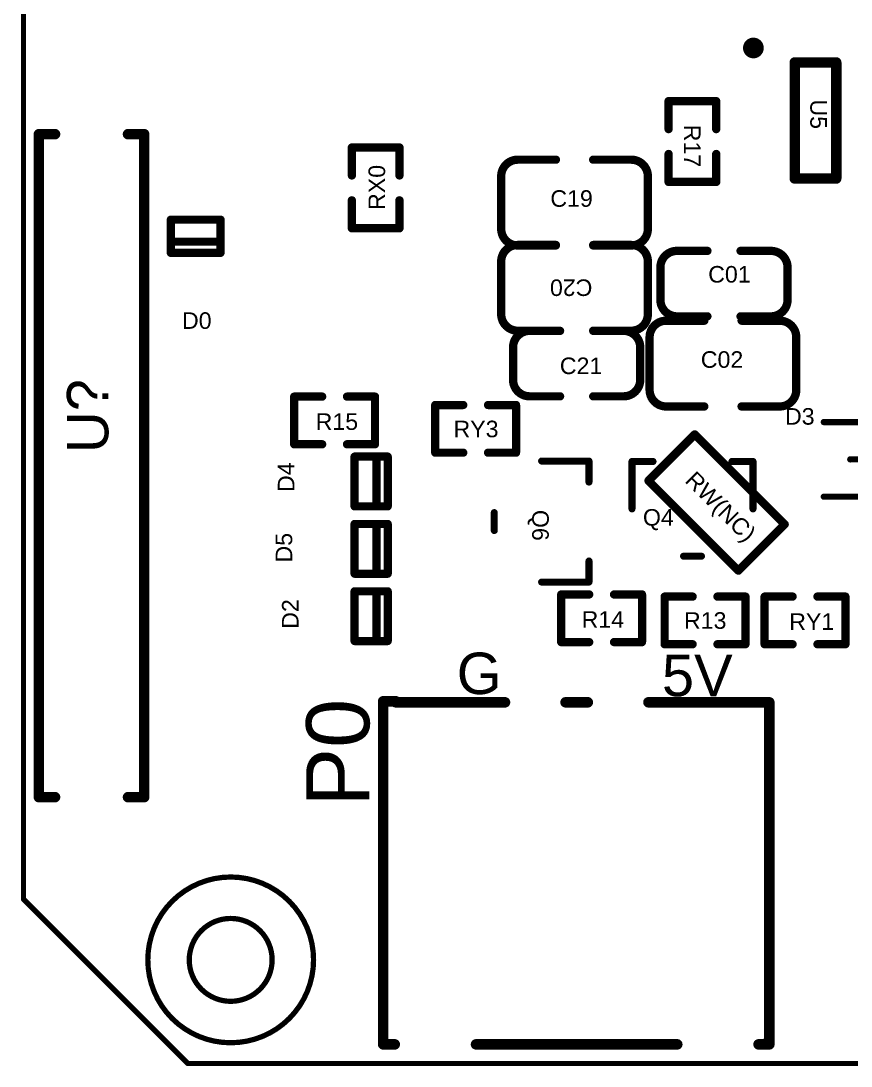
# Model space of a CAD drawing. Header units: millimetres. Extents: x 75.7 to 126.2, y 35 to 114.6.
# Drawn here: x 75.69 to 95.73, y 34.96 to 60.19 of the extents above; entities that cross this region are included whole.
import ezdxf

# ---------------------------------------------------------------- set-up
doc = ezdxf.new("R2010")
doc.units = ezdxf.units.MM
doc.layers.add('KeepOutLayer', color=6, linetype='Continuous')
doc.layers.add('TopOverlay', color=2, linetype='Continuous')
doc.styles.add('Arial', font='arial.ttf', dxfattribs={"height": 0.2})

# ---------------------------------------------------------------- blocks, each defined once
blk = doc.blocks.new('LC_0402_R_1')
at = {"layer": 'TopOverlay', "const_width": 0.2}
for points in [[(-0.975, -0.575), (-0.975, 0.575)], [(-0.3, 0.575), (-0.975, 0.575)], [(0.975, 0.575), (0.3, 0.575)], [(0.975, -0.575), (0.975, 0.575)], [(-0.3, -0.575), (-0.975, -0.575)], [(0.975, -0.575), (0.3, -0.575)]]:
    blk.add_lwpolyline(points, dxfattribs=at)
at = {"layer": 'TopOverlay', "const_width": 0.1}
for points in [[(-1.025, 0.575, 1), (-0.925, 0.575, 1)], [(-1.025, 0.575, 1), (-0.925, 0.575, 1)], [(-0.35, 0.575, 1), (-0.25, 0.575, 1)], [(0.25, 0.575, 1), (0.35, 0.575, 1)], [(0.925, 0.575, 1), (1.025, 0.575, 1)], [(0.925, 0.575, 1), (1.025, 0.575, 1)], [(-1.025, -0.575, 1), (-0.925, -0.575, 1)], [(-1.025, -0.575, 1), (-0.925, -0.575, 1)], [(-0.35, -0.575, 1), (-0.25, -0.575, 1)], [(0.25, -0.575, 1), (0.35, -0.575, 1)], [(0.925, -0.575, 1), (1.025, -0.575, 1)], [(0.925, -0.575, 1), (1.025, -0.575, 1)]]:
    blk.add_lwpolyline(points, format="xyb", close=True, dxfattribs=at)
blk = doc.blocks.new('LC_0603_L_2')
at = {"layer": 'TopOverlay', "const_width": 0.2}
for points in [[(-1.535, 0.79), (-1.535, -0.79)], [(1.535, 0.79), (-1.535, 0.79)], [(1.535, 0.79), (1.535, -0.79)], [(1.535, -0.79), (-1.535, -0.79)]]:
    blk.add_lwpolyline(points, dxfattribs=at)
at = {"layer": 'TopOverlay', "const_width": 0.1}
for points in [[(-1.585, 0.79, 1), (-1.485, 0.79, 1)], [(-1.585, 0.79, 1), (-1.485, 0.79, 1)], [(1.485, 0.79, 1), (1.585, 0.79, 1)], [(1.485, 0.79, 1), (1.585, 0.79, 1)], [(-1.585, -0.79, 1), (-1.485, -0.79, 1)], [(-1.585, -0.79, 1), (-1.485, -0.79, 1)], [(1.485, -0.79, 1), (1.585, -0.79, 1)], [(1.485, -0.79, 1), (1.585, -0.79, 1)]]:
    blk.add_lwpolyline(points, format="xyb", close=True, dxfattribs=at)
blk = doc.blocks.new('LC_SOT_23_5_8')
at = {"layer": 'TopOverlay', "const_width": 0.254}
for points in [[(-0.5, 1.4), (-0.5, -1.4)], [(0.5, 1.4), (-0.5, 1.4)], [(0.5, 1.4), (0.5, -1.4)], [(0.5, -1.4), (-0.5, -1.4)]]:
    blk.add_lwpolyline(points, dxfattribs=at)
at = {"layer": 'TopOverlay'}
for points, const_width in [([(-0.563, 1.4, 1), (-0.436, 1.4, 1)], 0.127), ([(-0.563, 1.4, 1), (-0.436, 1.4, 1)], 0.127), ([(0.437, 1.4, 1), (0.564, 1.4, 1)], 0.127), ([(0.437, 1.4, 1), (0.564, 1.4, 1)], 0.127), ([(-0.563, -1.4, 1), (-0.436, -1.4, 1)], 0.127), ([(-0.563, -1.4, 1), (-0.436, -1.4, 1)], 0.127), ([(0.437, -1.4, 1), (0.564, -1.4, 1)], 0.127), ([(0.437, -1.4, 1), (0.564, -1.4, 1)], 0.127), ([(1.625, -1.75, 1), (1.375, -1.75, 1)], 0.25), ([(1.313, -1.75, 1), (1.438, -1.75, 1)], 0.125), ([(1.563, -1.75, 1), (1.688, -1.75, 1)], 0.125)]:
    blk.add_lwpolyline(points, format="xyb", close=True, dxfattribs=dict(at, const_width=const_width))
blk = doc.blocks.new('LC_0402_R_27')
at = {"layer": 'TopOverlay', "const_width": 0.2}
for points in [[(-0.975, -0.575), (-0.975, 0.575)], [(-0.3, 0.575), (-0.975, 0.575)], [(0.975, 0.575), (0.3, 0.575)], [(0.975, -0.575), (0.975, 0.575)], [(-0.3, -0.575), (-0.975, -0.575)], [(0.975, -0.575), (0.3, -0.575)]]:
    blk.add_lwpolyline(points, dxfattribs=at)
at = {"layer": 'TopOverlay', "const_width": 0.1}
for points in [[(-1.025, 0.575, 1), (-0.925, 0.575, 1)], [(-1.025, 0.575, 1), (-0.925, 0.575, 1)], [(-0.35, 0.575, 1), (-0.25, 0.575, 1)], [(0.25, 0.575, 1), (0.35, 0.575, 1)], [(0.925, 0.575, 1), (1.025, 0.575, 1)], [(0.925, 0.575, 1), (1.025, 0.575, 1)], [(-1.025, -0.575, 1), (-0.925, -0.575, 1)], [(-1.025, -0.575, 1), (-0.925, -0.575, 1)], [(-0.35, -0.575, 1), (-0.25, -0.575, 1)], [(0.25, -0.575, 1), (0.35, -0.575, 1)], [(0.925, -0.575, 1), (1.025, -0.575, 1)], [(0.925, -0.575, 1), (1.025, -0.575, 1)]]:
    blk.add_lwpolyline(points, format="xyb", close=True, dxfattribs=at)
blk = doc.blocks.new('LC_0402_R_29')
at = {"layer": 'TopOverlay', "const_width": 0.2}
for points in [[(-0.975, -0.575), (-0.975, 0.575)], [(-0.975, 0.575), (-0.3, 0.575)], [(0.3, 0.575), (0.975, 0.575)], [(0.975, -0.575), (0.975, 0.575)], [(-0.975, -0.575), (-0.3, -0.575)], [(0.3, -0.575), (0.975, -0.575)]]:
    blk.add_lwpolyline(points, dxfattribs=at)
at = {"layer": 'TopOverlay', "const_width": 0.1}
for points in [[(-1.025, 0.575, 1), (-0.925, 0.575, 1)], [(-1.025, 0.575, 1), (-0.925, 0.575, 1)], [(-0.35, 0.575, 1), (-0.25, 0.575, 1)], [(0.25, 0.575, 1), (0.35, 0.575, 1)], [(0.925, 0.575, 1), (1.025, 0.575, 1)], [(0.925, 0.575, 1), (1.025, 0.575, 1)], [(-1.025, -0.575, 1), (-0.925, -0.575, 1)], [(-1.025, -0.575, 1), (-0.925, -0.575, 1)], [(-0.35, -0.575, 1), (-0.25, -0.575, 1)], [(0.25, -0.575, 1), (0.35, -0.575, 1)], [(0.925, -0.575, 1), (1.025, -0.575, 1)], [(0.925, -0.575, 1), (1.025, -0.575, 1)]]:
    blk.add_lwpolyline(points, format="xyb", close=True, dxfattribs=at)
blk = doc.blocks.new('LC_0402_R_30')
at = {"layer": 'TopOverlay', "const_width": 0.2}
for points in [[(-0.975, 0.575), (-0.975, -0.575)], [(-0.3, 0.575), (-0.975, 0.575)], [(0.975, 0.575), (0.3, 0.575)], [(0.975, 0.575), (0.975, -0.575)], [(-0.3, -0.575), (-0.975, -0.575)], [(0.975, -0.575), (0.3, -0.575)]]:
    blk.add_lwpolyline(points, dxfattribs=at)
at = {"layer": 'TopOverlay', "const_width": 0.1}
for points in [[(-1.025, 0.575, 1), (-0.925, 0.575, 1)], [(-1.025, 0.575, 1), (-0.925, 0.575, 1)], [(-0.35, 0.575, 1), (-0.25, 0.575, 1)], [(0.25, 0.575, 1), (0.35, 0.575, 1)], [(0.925, 0.575, 1), (1.025, 0.575, 1)], [(0.925, 0.575, 1), (1.025, 0.575, 1)], [(-1.025, -0.575, 1), (-0.925, -0.575, 1)], [(-1.025, -0.575, 1), (-0.925, -0.575, 1)], [(-0.35, -0.575, 1), (-0.25, -0.575, 1)], [(0.25, -0.575, 1), (0.35, -0.575, 1)], [(0.925, -0.575, 1), (1.025, -0.575, 1)], [(0.925, -0.575, 1), (1.025, -0.575, 1)]]:
    blk.add_lwpolyline(points, format="xyb", close=True, dxfattribs=at)
blk = doc.blocks.new('SOT_23___GDS_42')
at = {"layer": 'TopOverlay', "const_width": 0.17}
for points in [[(-1.458, 0), (-1.458, 1.143)], [(-1.458, 1.143), (-0.95, 1.143)], [(0.955, 1.143), (1.463, 1.143)], [(1.463, 0), (1.463, 1.143)], [(-0.213, -1.143), (0.218, -1.143)]]:
    blk.add_lwpolyline(points, dxfattribs=at)
at = {"layer": 'TopOverlay', "const_width": 0.085}
for points in [[(-1.501, 1.143, 1), (-1.416, 1.143, 1)], [(-1.501, 1.143, 1), (-1.416, 1.143, 1)], [(-0.993, 1.143, 1), (-0.908, 1.143, 1)], [(0.912, 1.143, 1), (0.997, 1.143, 1)], [(1.42, 1.143, 1), (1.505, 1.143, 1)], [(1.42, 1.143, 1), (1.505, 1.143, 1)], [(-1.501, 0, 1), (-1.416, 0, 1)], [(1.42, 0, 1), (1.505, 0, 1)], [(-0.256, -1.143, 1), (-0.171, -1.143, 1)], [(0.176, -1.143, 1), (0.261, -1.143, 1)]]:
    blk.add_lwpolyline(points, format="xyb", close=True, dxfattribs=at)
blk = doc.blocks.new('LC_SOD_323_51')
at = {"layer": 'TopOverlay', "const_width": 0.2}
for points in [[(0.4, 0.6), (-0.4, 0.6)], [(-0.4, 0.6), (-0.4, -0.6)], [(-0.13, 0.6), (-0.13, -0.6)], [(0.4, 0.6), (0.4, -0.6)], [(0.4, -0.6), (-0.4, -0.6)]]:
    blk.add_lwpolyline(points, dxfattribs=at)
at = {"layer": 'TopOverlay', "const_width": 0.1}
for points in [[(-0.45, 0.6, 1), (-0.35, 0.6, 1)], [(-0.45, 0.6, 1), (-0.35, 0.6, 1)], [(-0.18, 0.6, 1), (-0.08, 0.6, 1)], [(0.35, 0.6, 1), (0.45, 0.6, 1)], [(0.35, 0.6, 1), (0.45, 0.6, 1)], [(-0.45, -0.6, 1), (-0.35, -0.6, 1)], [(-0.45, -0.6, 1), (-0.35, -0.6, 1)], [(-0.18, -0.6, 1), (-0.08, -0.6, 1)], [(0.35, -0.6, 1), (0.45, -0.6, 1)], [(0.35, -0.6, 1), (0.45, -0.6, 1)]]:
    blk.add_lwpolyline(points, format="xyb", close=True, dxfattribs=at)
blk = doc.blocks.new('LC_SOD_323_52')
at = {"layer": 'TopOverlay', "const_width": 0.2}
for points in [[(0.4, 0.6), (-0.4, 0.6)], [(-0.4, 0.6), (-0.4, -0.6)], [(-0.13, 0.6), (-0.13, -0.6)], [(0.4, 0.6), (0.4, -0.6)], [(0.4, -0.6), (-0.4, -0.6)]]:
    blk.add_lwpolyline(points, dxfattribs=at)
at = {"layer": 'TopOverlay', "const_width": 0.1}
for points in [[(-0.45, 0.6, 1), (-0.35, 0.6, 1)], [(-0.45, 0.6, 1), (-0.35, 0.6, 1)], [(-0.18, 0.6, 1), (-0.08, 0.6, 1)], [(0.35, 0.6, 1), (0.45, 0.6, 1)], [(0.35, 0.6, 1), (0.45, 0.6, 1)], [(-0.45, -0.6, 1), (-0.35, -0.6, 1)], [(-0.45, -0.6, 1), (-0.35, -0.6, 1)], [(-0.18, -0.6, 1), (-0.08, -0.6, 1)], [(0.35, -0.6, 1), (0.45, -0.6, 1)], [(0.35, -0.6, 1), (0.45, -0.6, 1)]]:
    blk.add_lwpolyline(points, format="xyb", close=True, dxfattribs=at)
blk = doc.blocks.new('SDO123_53')
at = {"layer": 'TopOverlay', "const_width": 0.15}
for points in [[(-1.4, 0.9), (1.4, 0.9)], [(-0.254, 0.635), (0.254, 0.127)], [(-0.254, -0.254), (-0.254, 0.635)], [(0.381, -0.635), (0.381, 0.635)], [(-0.762, 0), (0.762, 0)], [(-0.254, -0.635), (0.254, -0.127)], [(-0.254, -0.635), (-0.254, -0.254)], [(-1.4, -0.9), (1.4, -0.9)]]:
    blk.add_lwpolyline(points, dxfattribs=at)
at = {"layer": 'TopOverlay', "const_width": 0.075}
for points in [[(-1.438, 0.9, 1), (-1.362, 0.9, 1)], [(1.362, 0.9, 1), (1.438, 0.9, 1)], [(-0.292, 0.635, 1), (-0.216, 0.635, 1)], [(-0.292, 0.635, 1), (-0.216, 0.635, 1)], [(0.343, 0.635, 1), (0.419, 0.635, 1)], [(-0.8, 0, 1), (-0.724, 0, 1)], [(0.216, 0.127, 1), (0.292, 0.127, 1)], [(0.724, 0, 1), (0.8, 0, 1)], [(-0.292, -0.254, 1), (-0.216, -0.254, 1)], [(-0.292, -0.254, 1), (-0.216, -0.254, 1)], [(0.216, -0.127, 1), (0.292, -0.127, 1)], [(-0.292, -0.635, 1), (-0.216, -0.635, 1)], [(-0.292, -0.635, 1), (-0.216, -0.635, 1)], [(0.343, -0.635, 1), (0.419, -0.635, 1)], [(-1.438, -0.9, 1), (-1.362, -0.9, 1)], [(1.362, -0.9, 1), (1.438, -0.9, 1)]]:
    blk.add_lwpolyline(points, format="xyb", close=True, dxfattribs=at)
blk = doc.blocks.new('LC_SOD_323_54')
at = {"layer": 'TopOverlay', "const_width": 0.2}
for points in [[(0.4, 0.6), (-0.4, 0.6)], [(-0.4, 0.6), (-0.4, -0.6)], [(-0.13, 0.6), (-0.13, -0.6)], [(0.4, 0.6), (0.4, -0.6)], [(0.4, -0.6), (-0.4, -0.6)]]:
    blk.add_lwpolyline(points, dxfattribs=at)
at = {"layer": 'TopOverlay', "const_width": 0.1}
for points in [[(-0.45, 0.6, 1), (-0.35, 0.6, 1)], [(-0.45, 0.6, 1), (-0.35, 0.6, 1)], [(-0.18, 0.6, 1), (-0.08, 0.6, 1)], [(0.35, 0.6, 1), (0.45, 0.6, 1)], [(0.35, 0.6, 1), (0.45, 0.6, 1)], [(-0.45, -0.6, 1), (-0.35, -0.6, 1)], [(-0.45, -0.6, 1), (-0.35, -0.6, 1)], [(-0.18, -0.6, 1), (-0.08, -0.6, 1)], [(0.35, -0.6, 1), (0.45, -0.6, 1)], [(0.35, -0.6, 1), (0.45, -0.6, 1)]]:
    blk.add_lwpolyline(points, format="xyb", close=True, dxfattribs=at)
blk = doc.blocks.new('LC_0603_C_69')
at = {"layer": 'TopOverlay', "const_width": 0.2}
for points in [[(-1.535, 0.39, -0.414213), (-1.135, 0.79)], [(1.135, 0.79, -0.414213), (1.535, 0.39)], [(-1.135, -0.79, -0.414213), (-1.535, -0.39)], [(1.535, -0.39, -0.414213), (1.135, -0.79)]]:
    blk.add_lwpolyline(points, format="xyb", dxfattribs=at)
for points in [[(-0.4, 0.79), (-1.135, 0.79)], [(1.135, 0.79), (0.4, 0.79)], [(-1.535, 0.39), (-1.535, -0.39)], [(1.535, 0.39), (1.535, -0.39)], [(-0.4, -0.79), (-1.135, -0.79)], [(1.135, -0.79), (0.4, -0.79)]]:
    blk.add_lwpolyline(points, dxfattribs=at)
at = {"layer": 'TopOverlay', "const_width": 0.1}
for points in [[(-1.185, 0.79, 1), (-1.085, 0.79, 1)], [(-1.185, 0.79, 1), (-1.085, 0.79, 1)], [(-0.45, 0.79, 1), (-0.35, 0.79, 1)], [(0.35, 0.79, 1), (0.45, 0.79, 1)], [(1.085, 0.79, 1), (1.185, 0.79, 1)], [(1.085, 0.79, 1), (1.185, 0.79, 1)], [(-1.585, 0.39, 1), (-1.485, 0.39, 1)], [(-1.585, 0.39, 1), (-1.485, 0.39, 1)], [(1.485, 0.39, 1), (1.585, 0.39, 1)], [(1.485, 0.39, 1), (1.585, 0.39, 1)], [(-1.585, -0.39, 1), (-1.485, -0.39, 1)], [(-1.585, -0.39, 1), (-1.485, -0.39, 1)], [(1.485, -0.39, 1), (1.585, -0.39, 1)], [(1.485, -0.39, 1), (1.585, -0.39, 1)], [(-1.185, -0.79, 1), (-1.085, -0.79, 1)], [(-1.185, -0.79, 1), (-1.085, -0.79, 1)], [(-0.45, -0.79, 1), (-0.35, -0.79, 1)], [(0.35, -0.79, 1), (0.45, -0.79, 1)], [(1.085, -0.79, 1), (1.185, -0.79, 1)], [(1.085, -0.79, 1), (1.185, -0.79, 1)]]:
    blk.add_lwpolyline(points, format="xyb", close=True, dxfattribs=at)
blk = doc.blocks.new('LC_0805_C_70')
at = {"layer": 'TopOverlay', "const_width": 0.2}
for points in [[(-1.77, 0.635, -0.414214), (-1.37, 1.035)], [(1.37, 1.035, -0.414213), (1.77, 0.635)], [(-1.37, -1.035, -0.414213), (-1.77, -0.635)], [(1.77, -0.635, -0.414214), (1.37, -1.035)]]:
    blk.add_lwpolyline(points, format="xyb", dxfattribs=at)
for points in [[(-0.45, 1.035), (-1.37, 1.035)], [(1.37, 1.035), (0.45, 1.035)], [(-1.77, 0.635), (-1.77, -0.635)], [(1.77, 0.635), (1.77, -0.635)], [(-0.45, -1.035), (-1.37, -1.035)], [(1.37, -1.035), (0.45, -1.035)]]:
    blk.add_lwpolyline(points, dxfattribs=at)
at = {"layer": 'TopOverlay', "const_width": 0.1}
for points in [[(-1.42, 1.035, 1), (-1.32, 1.035, 1)], [(-1.42, 1.035, 1), (-1.32, 1.035, 1)], [(-0.5, 1.035, 1), (-0.4, 1.035, 1)], [(0.4, 1.035, 1), (0.5, 1.035, 1)], [(1.32, 1.035, 1), (1.42, 1.035, 1)], [(1.32, 1.035, 1), (1.42, 1.035, 1)], [(-1.82, 0.635, 1), (-1.72, 0.635, 1)], [(-1.82, 0.635, 1), (-1.72, 0.635, 1)], [(1.72, 0.635, 1), (1.82, 0.635, 1)], [(1.72, 0.635, 1), (1.82, 0.635, 1)], [(-1.82, -0.635, 1), (-1.72, -0.635, 1)], [(-1.82, -0.635, 1), (-1.72, -0.635, 1)], [(1.72, -0.635, 1), (1.82, -0.635, 1)], [(1.72, -0.635, 1), (1.82, -0.635, 1)], [(-1.42, -1.035, 1), (-1.32, -1.035, 1)], [(-1.42, -1.035, 1), (-1.32, -1.035, 1)], [(-0.5, -1.035, 1), (-0.4, -1.035, 1)], [(0.4, -1.035, 1), (0.5, -1.035, 1)], [(1.32, -1.035, 1), (1.42, -1.035, 1)], [(1.32, -1.035, 1), (1.42, -1.035, 1)]]:
    blk.add_lwpolyline(points, format="xyb", close=True, dxfattribs=at)
blk = doc.blocks.new('LC_0805_C_71')
at = {"layer": 'TopOverlay', "const_width": 0.2}
for points in [[(-1.77, 0.635, -0.414214), (-1.37, 1.035)], [(1.37, 1.035, -0.414213), (1.77, 0.635)], [(-1.37, -1.035, -0.414213), (-1.77, -0.635)], [(1.77, -0.635, -0.414214), (1.37, -1.035)]]:
    blk.add_lwpolyline(points, format="xyb", dxfattribs=at)
for points in [[(-0.45, 1.035), (-1.37, 1.035)], [(1.37, 1.035), (0.45, 1.035)], [(-1.77, 0.635), (-1.77, -0.635)], [(1.77, 0.635), (1.77, -0.635)], [(-0.45, -1.035), (-1.37, -1.035)], [(1.37, -1.035), (0.45, -1.035)]]:
    blk.add_lwpolyline(points, dxfattribs=at)
at = {"layer": 'TopOverlay', "const_width": 0.1}
for points in [[(-1.42, 1.035, 1), (-1.32, 1.035, 1)], [(-1.42, 1.035, 1), (-1.32, 1.035, 1)], [(-0.5, 1.035, 1), (-0.4, 1.035, 1)], [(0.4, 1.035, 1), (0.5, 1.035, 1)], [(1.32, 1.035, 1), (1.42, 1.035, 1)], [(1.32, 1.035, 1), (1.42, 1.035, 1)], [(-1.82, 0.635, 1), (-1.72, 0.635, 1)], [(-1.82, 0.635, 1), (-1.72, 0.635, 1)], [(1.72, 0.635, 1), (1.82, 0.635, 1)], [(1.72, 0.635, 1), (1.82, 0.635, 1)], [(-1.82, -0.635, 1), (-1.72, -0.635, 1)], [(-1.82, -0.635, 1), (-1.72, -0.635, 1)], [(1.72, -0.635, 1), (1.82, -0.635, 1)], [(1.72, -0.635, 1), (1.82, -0.635, 1)], [(-1.42, -1.035, 1), (-1.32, -1.035, 1)], [(-1.42, -1.035, 1), (-1.32, -1.035, 1)], [(-0.5, -1.035, 1), (-0.4, -1.035, 1)], [(0.4, -1.035, 1), (0.5, -1.035, 1)], [(1.32, -1.035, 1), (1.42, -1.035, 1)], [(1.32, -1.035, 1), (1.42, -1.035, 1)]]:
    blk.add_lwpolyline(points, format="xyb", close=True, dxfattribs=at)
blk = doc.blocks.new('LC_0402_R_92')
at = {"layer": 'TopOverlay', "const_width": 0.2}
for points in [[(-0.975, 0.575), (-0.975, -0.575)], [(-0.3, 0.575), (-0.975, 0.575)], [(0.975, 0.575), (0.3, 0.575)], [(0.975, 0.575), (0.975, -0.575)], [(-0.3, -0.575), (-0.975, -0.575)], [(0.975, -0.575), (0.3, -0.575)]]:
    blk.add_lwpolyline(points, dxfattribs=at)
at = {"layer": 'TopOverlay', "const_width": 0.1}
for points in [[(-1.025, 0.575, 1), (-0.925, 0.575, 1)], [(-1.025, 0.575, 1), (-0.925, 0.575, 1)], [(-0.35, 0.575, 1), (-0.25, 0.575, 1)], [(0.25, 0.575, 1), (0.35, 0.575, 1)], [(0.925, 0.575, 1), (1.025, 0.575, 1)], [(0.925, 0.575, 1), (1.025, 0.575, 1)], [(-1.025, -0.575, 1), (-0.925, -0.575, 1)], [(-1.025, -0.575, 1), (-0.925, -0.575, 1)], [(-0.35, -0.575, 1), (-0.25, -0.575, 1)], [(0.25, -0.575, 1), (0.35, -0.575, 1)], [(0.925, -0.575, 1), (1.025, -0.575, 1)], [(0.925, -0.575, 1), (1.025, -0.575, 1)]]:
    blk.add_lwpolyline(points, format="xyb", close=True, dxfattribs=at)
blk = doc.blocks.new('SOT_23___BCE_93')
at = {"layer": 'TopOverlay', "const_width": 0.17}
for points in [[(-0.95, 1.143), (-1.458, 1.143)], [(-1.458, 0), (-1.458, 1.143)], [(1.463, 1.143), (0.955, 1.143)], [(1.463, 0), (1.463, 1.143)], [(0.218, -1.143), (-0.213, -1.143)]]:
    blk.add_lwpolyline(points, dxfattribs=at)
at = {"layer": 'TopOverlay', "const_width": 0.085}
for points in [[(-1.501, 1.143, 1), (-1.416, 1.143, 1)], [(-1.501, 1.143, 1), (-1.416, 1.143, 1)], [(-0.993, 1.143, 1), (-0.908, 1.143, 1)], [(0.912, 1.143, 1), (0.997, 1.143, 1)], [(1.42, 1.143, 1), (1.505, 1.143, 1)], [(1.42, 1.143, 1), (1.505, 1.143, 1)], [(-1.501, 0, 1), (-1.416, 0, 1)], [(1.42, 0, 1), (1.505, 0, 1)], [(-0.256, -1.143, 1), (-0.171, -1.143, 1)], [(0.176, -1.143, 1), (0.261, -1.143, 1)]]:
    blk.add_lwpolyline(points, format="xyb", close=True, dxfattribs=at)
blk = doc.blocks.new('LC_0402_R_94')
at = {"layer": 'TopOverlay', "const_width": 0.2}
for points in [[(-0.3, 0.575), (-0.975, 0.575)], [(-0.975, 0.575), (-0.975, -0.575)], [(0.975, 0.575), (0.3, 0.575)], [(0.975, 0.575), (0.975, -0.575)], [(-0.3, -0.575), (-0.975, -0.575)], [(0.975, -0.575), (0.3, -0.575)]]:
    blk.add_lwpolyline(points, dxfattribs=at)
at = {"layer": 'TopOverlay', "const_width": 0.1}
for points in [[(-1.025, 0.575, 1), (-0.925, 0.575, 1)], [(-1.025, 0.575, 1), (-0.925, 0.575, 1)], [(-0.35, 0.575, 1), (-0.25, 0.575, 1)], [(0.25, 0.575, 1), (0.35, 0.575, 1)], [(0.925, 0.575, 1), (1.025, 0.575, 1)], [(0.925, 0.575, 1), (1.025, 0.575, 1)], [(-1.025, -0.575, 1), (-0.925, -0.575, 1)], [(-1.025, -0.575, 1), (-0.925, -0.575, 1)], [(-0.35, -0.575, 1), (-0.25, -0.575, 1)], [(0.25, -0.575, 1), (0.35, -0.575, 1)], [(0.925, -0.575, 1), (1.025, -0.575, 1)], [(0.925, -0.575, 1), (1.025, -0.575, 1)]]:
    blk.add_lwpolyline(points, format="xyb", close=True, dxfattribs=at)
blk = doc.blocks.new('LC_0603_C_98')
at = {"layer": 'TopOverlay', "const_width": 0.2}
for points in [[(-1.535, 0.39, -0.414213), (-1.135, 0.79)], [(1.135, 0.79, -0.414213), (1.535, 0.39)], [(-1.135, -0.79, -0.414213), (-1.535, -0.39)], [(1.535, -0.39, -0.414213), (1.135, -0.79)]]:
    blk.add_lwpolyline(points, format="xyb", dxfattribs=at)
for points in [[(-1.135, 0.79), (-0.4, 0.79)], [(0.4, 0.79), (1.135, 0.79)], [(-1.535, -0.39), (-1.535, 0.39)], [(1.535, -0.39), (1.535, 0.39)], [(-1.135, -0.79), (-0.4, -0.79)], [(0.4, -0.79), (1.135, -0.79)]]:
    blk.add_lwpolyline(points, dxfattribs=at)
at = {"layer": 'TopOverlay', "const_width": 0.1}
for points in [[(-1.185, 0.79, 1), (-1.085, 0.79, 1)], [(-1.185, 0.79, 1), (-1.085, 0.79, 1)], [(-0.45, 0.79, 1), (-0.35, 0.79, 1)], [(0.35, 0.79, 1), (0.45, 0.79, 1)], [(1.085, 0.79, 1), (1.185, 0.79, 1)], [(1.085, 0.79, 1), (1.185, 0.79, 1)], [(-1.585, 0.39, 1), (-1.485, 0.39, 1)], [(-1.585, 0.39, 1), (-1.485, 0.39, 1)], [(1.485, 0.39, 1), (1.585, 0.39, 1)], [(1.485, 0.39, 1), (1.585, 0.39, 1)], [(-1.585, -0.39, 1), (-1.485, -0.39, 1)], [(-1.585, -0.39, 1), (-1.485, -0.39, 1)], [(1.485, -0.39, 1), (1.585, -0.39, 1)], [(1.485, -0.39, 1), (1.585, -0.39, 1)], [(-1.185, -0.79, 1), (-1.085, -0.79, 1)], [(-1.185, -0.79, 1), (-1.085, -0.79, 1)], [(-0.45, -0.79, 1), (-0.35, -0.79, 1)], [(0.35, -0.79, 1), (0.45, -0.79, 1)], [(1.085, -0.79, 1), (1.185, -0.79, 1)], [(1.085, -0.79, 1), (1.185, -0.79, 1)]]:
    blk.add_lwpolyline(points, format="xyb", close=True, dxfattribs=at)
blk = doc.blocks.new('LC_0805_C_99')
at = {"layer": 'TopOverlay', "const_width": 0.2}
for points in [[(-1.77, 0.635, -0.414214), (-1.37, 1.035)], [(1.37, 1.035, -0.414213), (1.77, 0.635)], [(-1.37, -1.035, -0.414213), (-1.77, -0.635)], [(1.77, -0.635, -0.414214), (1.37, -1.035)]]:
    blk.add_lwpolyline(points, format="xyb", dxfattribs=at)
for points in [[(-1.37, 1.035), (-0.45, 1.035)], [(0.45, 1.035), (1.37, 1.035)], [(-1.77, -0.635), (-1.77, 0.635)], [(1.77, -0.635), (1.77, 0.635)], [(-1.37, -1.035), (-0.45, -1.035)], [(0.45, -1.035), (1.37, -1.035)]]:
    blk.add_lwpolyline(points, dxfattribs=at)
at = {"layer": 'TopOverlay', "const_width": 0.1}
for points in [[(-1.42, 1.035, 1), (-1.32, 1.035, 1)], [(-1.42, 1.035, 1), (-1.32, 1.035, 1)], [(-0.5, 1.035, 1), (-0.4, 1.035, 1)], [(0.4, 1.035, 1), (0.5, 1.035, 1)], [(1.32, 1.035, 1), (1.42, 1.035, 1)], [(1.32, 1.035, 1), (1.42, 1.035, 1)], [(-1.82, 0.635, 1), (-1.72, 0.635, 1)], [(-1.82, 0.635, 1), (-1.72, 0.635, 1)], [(1.72, 0.635, 1), (1.82, 0.635, 1)], [(1.72, 0.635, 1), (1.82, 0.635, 1)], [(-1.82, -0.635, 1), (-1.72, -0.635, 1)], [(-1.82, -0.635, 1), (-1.72, -0.635, 1)], [(1.72, -0.635, 1), (1.82, -0.635, 1)], [(1.72, -0.635, 1), (1.82, -0.635, 1)], [(-1.42, -1.035, 1), (-1.32, -1.035, 1)], [(-1.42, -1.035, 1), (-1.32, -1.035, 1)], [(-0.5, -1.035, 1), (-0.4, -1.035, 1)], [(0.4, -1.035, 1), (0.5, -1.035, 1)], [(1.32, -1.035, 1), (1.42, -1.035, 1)], [(1.32, -1.035, 1), (1.42, -1.035, 1)]]:
    blk.add_lwpolyline(points, format="xyb", close=True, dxfattribs=at)
blk = doc.blocks.new('2P_2_0MM_101')
at = {"layer": 'TopOverlay', "const_width": 0.254}
for points in [[(-4.391, 4.771), (-4.651, 4.771)], [(-4.651, 4.771), (-4.651, 4.619)], [(-4.625, 4.695), (-4.651, 4.695)], [(-4.651, 4.695), (-4.651, -3.484)], [(2.428, 4.771), (-2.428, 4.771)], [(4.671, 4.771), (4.391, 4.771)], [(4.671, 4.771), (4.671, -3.509)], [(-1.732, -3.484), (-4.651, -3.484)], [(0.267, -3.484), (-0.27, -3.484)], [(4.366, -3.484), (1.73, -3.484)], [(4.366, -3.484), (4.366, -3.509)], [(4.671, -3.509), (4.366, -3.509)]]:
    blk.add_lwpolyline(points, dxfattribs=at)
at = {"layer": 'TopOverlay', "const_width": 0.127}
for points in [[(-4.715, 4.771, 1), (-4.588, 4.771, 1)], [(-4.715, 4.771, 1), (-4.588, 4.771, 1)], [(-4.714, 4.695, 1), (-4.587, 4.695, 1)], [(-4.714, 4.695, 1), (-4.587, 4.695, 1)], [(-4.689, 4.695, 1), (-4.562, 4.695, 1)], [(-4.454, 4.771, 1), (-4.327, 4.771, 1)], [(-2.492, 4.771, 1), (-2.365, 4.771, 1)], [(2.365, 4.771, 1), (2.492, 4.771, 1)], [(4.327, 4.771, 1), (4.454, 4.771, 1)], [(4.607, 4.771, 1), (4.734, 4.771, 1)], [(4.607, 4.771, 1), (4.734, 4.771, 1)], [(-4.715, 4.619, 1), (-4.588, 4.619, 1)], [(-4.714, -3.484, 1), (-4.587, -3.484, 1)], [(-4.714, -3.484, 1), (-4.587, -3.484, 1)], [(-1.796, -3.484, 1), (-1.669, -3.484, 1)], [(-0.334, -3.484, 1), (-0.207, -3.484, 1)], [(0.204, -3.484, 1), (0.331, -3.484, 1)], [(1.666, -3.484, 1), (1.793, -3.484, 1)], [(4.302, -3.484, 1), (4.429, -3.484, 1)], [(4.302, -3.484, 1), (4.429, -3.484, 1)], [(4.302, -3.509, 1), (4.429, -3.509, 1)], [(4.302, -3.509, 1), (4.429, -3.509, 1)], [(4.607, -3.509, 1), (4.734, -3.509, 1)], [(4.607, -3.509, 1), (4.734, -3.509, 1)]]:
    blk.add_lwpolyline(points, format="xyb", close=True, dxfattribs=at)
blk = doc.blocks.new('LC_SOD_323_103')
at = {"layer": 'TopOverlay', "const_width": 0.2}
for points in [[(-0.4, 0.6), (-0.4, -0.6)], [(0.4, 0.6), (-0.4, 0.6)], [(-0.13, 0.6), (-0.13, -0.6)], [(0.4, 0.6), (0.4, -0.6)], [(-0.4, -0.6), (0.4, -0.6)]]:
    blk.add_lwpolyline(points, dxfattribs=at)
at = {"layer": 'TopOverlay', "const_width": 0.1}
for points in [[(-0.45, 0.6, 1), (-0.35, 0.6, 1)], [(-0.45, 0.6, 1), (-0.35, 0.6, 1)], [(-0.18, 0.6, 1), (-0.08, 0.6, 1)], [(0.35, 0.6, 1), (0.45, 0.6, 1)], [(0.35, 0.6, 1), (0.45, 0.6, 1)], [(-0.45, -0.6, 1), (-0.35, -0.6, 1)], [(-0.45, -0.6, 1), (-0.35, -0.6, 1)], [(-0.18, -0.6, 1), (-0.08, -0.6, 1)], [(0.35, -0.6, 1), (0.45, -0.6, 1)], [(0.35, -0.6, 1), (0.45, -0.6, 1)]]:
    blk.add_lwpolyline(points, format="xyb", close=True, dxfattribs=at)
blk = doc.blocks.new('SENSOR_SMD_MK15_B_2_104')
at = {"layer": 'TopOverlay', "const_width": 0.254}
for points in [[(-8, 1.27), (-8, 0.881)], [(-8, 1.27), (8, 1.27)], [(8, 1.27), (8, 0.881)], [(-8, -0.881), (-8, -1.27)], [(8, -0.881), (8, -1.27)], [(-8, -1.27), (8, -1.27)]]:
    blk.add_lwpolyline(points, dxfattribs=at)
at = {"layer": 'TopOverlay', "const_width": 0.127}
for points in [[(-8.064, 1.27, 1), (-7.937, 1.27, 1)], [(-8.064, 1.27, 1), (-7.937, 1.27, 1)], [(7.937, 1.27, 1), (8.064, 1.27, 1)], [(7.937, 1.27, 1), (8.064, 1.27, 1)], [(-8.064, 0.881, 1), (-7.937, 0.881, 1)], [(7.937, 0.881, 1), (8.064, 0.881, 1)], [(-8.064, -0.881, 1), (-7.937, -0.881, 1)], [(7.937, -0.881, 1), (8.064, -0.881, 1)], [(-8.064, -1.27, 1), (-7.937, -1.27, 1)], [(-8.064, -1.27, 1), (-7.937, -1.27, 1)], [(7.937, -1.27, 1), (8.064, -1.27, 1)], [(7.937, -1.27, 1), (8.064, -1.27, 1)]]:
    blk.add_lwpolyline(points, format="xyb", close=True, dxfattribs=at)
blk = doc.blocks.new('LC_0402_R_110')
at = {"layer": 'TopOverlay', "const_width": 0.2}
for points in [[(-0.975, 0.575), (-0.3, 0.575)], [(-0.975, -0.575), (-0.975, 0.575)], [(0.3, 0.575), (0.975, 0.575)], [(0.975, -0.575), (0.975, 0.575)], [(-0.975, -0.575), (-0.3, -0.575)], [(0.3, -0.575), (0.975, -0.575)]]:
    blk.add_lwpolyline(points, dxfattribs=at)
at = {"layer": 'TopOverlay', "const_width": 0.1}
for points in [[(-1.025, 0.575, 1), (-0.925, 0.575, 1)], [(-1.025, 0.575, 1), (-0.925, 0.575, 1)], [(-0.35, 0.575, 1), (-0.25, 0.575, 1)], [(0.25, 0.575, 1), (0.35, 0.575, 1)], [(0.925, 0.575, 1), (1.025, 0.575, 1)], [(0.925, 0.575, 1), (1.025, 0.575, 1)], [(-1.025, -0.575, 1), (-0.925, -0.575, 1)], [(-1.025, -0.575, 1), (-0.925, -0.575, 1)], [(-0.35, -0.575, 1), (-0.25, -0.575, 1)], [(0.25, -0.575, 1), (0.35, -0.575, 1)], [(0.925, -0.575, 1), (1.025, -0.575, 1)], [(0.925, -0.575, 1), (1.025, -0.575, 1)]]:
    blk.add_lwpolyline(points, format="xyb", close=True, dxfattribs=at)

msp = doc.modelspace()

# ---------------------------------------------------------------- linework, layer by layer
at = {"layer": 'KeepOutLayer', "const_width": 0.127}
for points in [[(75.753, 38.991), (75.753, 110.563)], [(75.753, 38.991), (79.718, 35.027)], [(79.718, 35.027), (122.189, 35.027)]]:
    msp.add_lwpolyline(points, dxfattribs=at)
at = {"layer": 'KeepOutLayer'}
for points, const_width in [([(75.721, 38.991, 1), (75.785, 38.991, 1)], 0.0635), ([(75.721, 38.991, 1), (75.785, 38.991, 1)], 0.0635), ([(81.753, 37.527, 1), (79.753, 37.527, 1)], 0.127), ([(79.721, 37.527, 1), (79.785, 37.527, 1)], 0.0635), ([(81.721, 37.527, 1), (81.785, 37.527, 1)], 0.0635), ([(79.686, 35.027, 1), (79.749, 35.027, 1)], 0.0635), ([(79.686, 35.027, 1), (79.749, 35.027, 1)], 0.0635)]:
    msp.add_lwpolyline(points, format="xyb", close=True, dxfattribs=dict(at, const_width=const_width))
at = {"layer": 'TopOverlay'}
for points, const_width in [([(82.753, 37.527, 1), (78.753, 37.527, 1)], 0.127), ([(78.721, 37.527, 1), (78.785, 37.527, 1)], 0.0635), ([(82.721, 37.527, 1), (82.785, 37.527, 1)], 0.0635)]:
    msp.add_lwpolyline(points, format="xyb", close=True, dxfattribs=dict(at, const_width=const_width))

# ---------------------------------------------------------------- block references
for name, p, rotation in [('LC_SOT_23_5_8', (94.869, 57.785), 180), ('LC_0402_R_27', (91.897, 57.277), 270), ('SENSOR_SMD_MK15_B_2_104', (77.394, 49.454), 90), ('LC_0402_R_1', (84.252, 56.159), 270), ('LC_0805_C_71', (89.052, 55.804), 180), ('LC_SOD_323_103', (79.908, 54.991), 90), ('LC_0805_C_70', (89.052, 53.746), 180), ('LC_0603_C_69', (89.103, 51.918), 180), ('LC_0603_L_2', (92.481, 48.565), 135), ('LC_SOD_323_52', (84.143, 49.073), 180), ('SOT_23___BCE_93', (88.258, 48.108), 270), ('LC_SOD_323_51', (84.143, 47.447), 180), ('LC_SOD_323_54', (84.143, 45.822), 180), ('LC_0402_R_30', (89.706, 45.771), 180), ('LC_0402_R_92', (92.202, 45.72), 180), ('LC_0402_R_94', (94.615, 45.72), 180), ('2P_2_0MM_101', (89.103, 40.259), 180)]:
    msp.add_blockref(name, p, dxfattribs=dict(rotation=rotation))
for name, p in [('LC_0603_C_98', (92.659, 53.848)), ('LC_0805_C_99', (92.634, 51.918)), ('LC_0402_R_29', (83.261, 50.546)), ('LC_0402_R_110', (86.665, 50.343)), ('SDO123_53', (96.469, 49.606)), ('SOT_23___GDS_42', (91.897, 48.412))]:
    msp.add_blockref(name, p)

# ---------------------------------------------------------------- texts
at = {"layer": 'TopOverlay', "style": 'Arial'}
for s, height, rotation, p in [('U5', 0.4, 270, (94.742, 58.293)), ('R17', 0.4, 270, (91.694, 57.683)), ('RX0', 0.4, 90, (84.48, 55.626)), ('C20', 0.4, 180, (89.484, 53.95)), ('U?', 1, 90, (77.8, 49.759)), ('D4', 0.4, 90, (82.289, 48.819)), ('RW(NC)', 0.4, 315, (91.694, 49.073)), ('Q6', 0.4, 270, (88.03, 48.387)), ('D5', 0.4, 90, (82.238, 47.117)), ('D2', 0.4, 90, (82.391, 45.517)), ('G', 1, 360, (86.208, 43.942)), ('5V', 1, 360, (91.161, 43.891)), ('P0', 1.524, 90, (84.099, 41.224))]:
    msp.add_text(s, height=height, rotation=rotation, dxfattribs=at).set_placement(p)
for s, p in [('C19', (88.468, 55.702)), ('C01', (92.278, 53.873)), ('D0', (79.578, 52.756)), ('C02', (92.1, 51.816)), ('C21', (88.697, 51.664)), ('R15', (82.804, 50.317)), ('D3', (94.132, 50.444)), ('RY3', (86.131, 50.14)), ('Q4', (90.703, 48.006)), ('R14', (89.223, 45.542)), ('R13', (91.694, 45.517)), ('RY1', (94.234, 45.491))]:
    msp.add_text(s, height=0.4, dxfattribs=at).set_placement(p)

doc.saveas('drawing.dxf')
